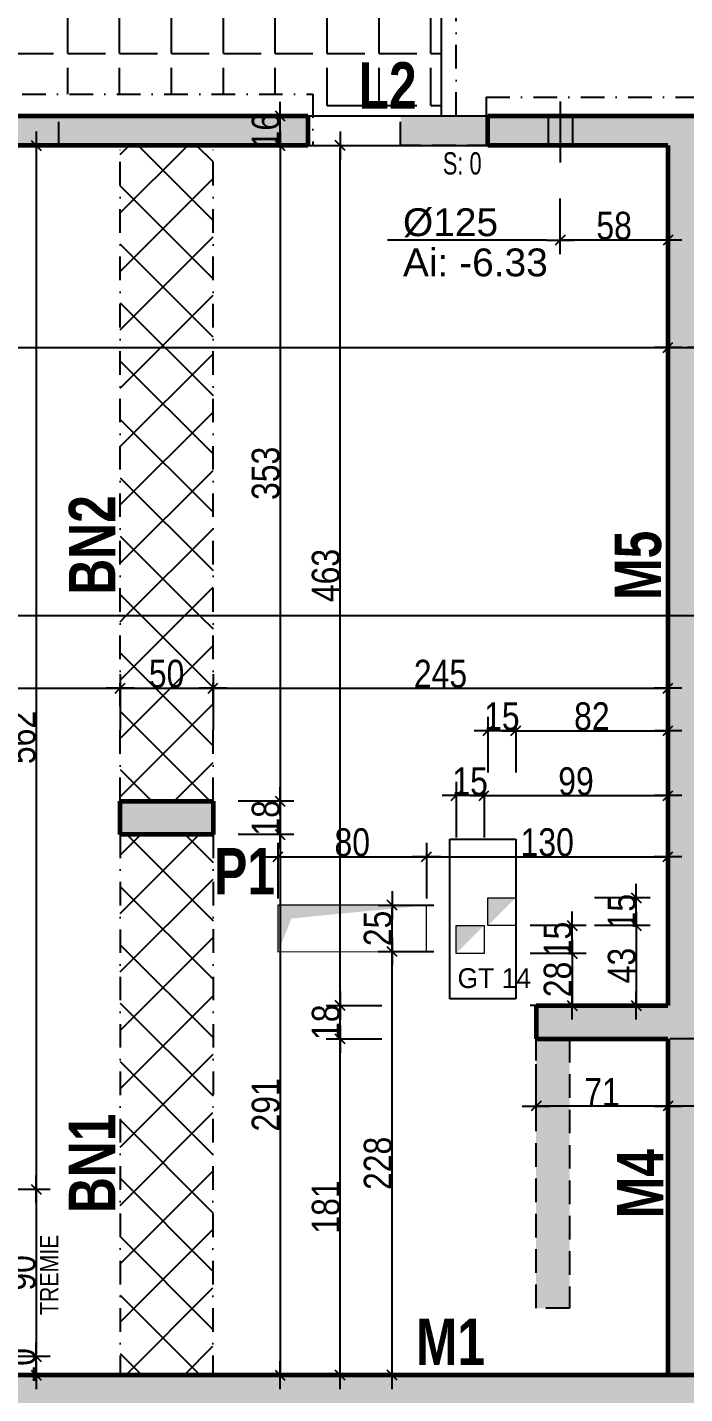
# Model space of a CAD drawing. Header units: centimetres. Extents: x -4990 to 114398, y -61489 to -12305.
# Drawn here: x 55607 to 55961, y -35311 to -34576 of the extents above; entities that cross this region are included whole.
import ezdxf
from ezdxf.enums import TextEntityAlignment as Align

# ---------------------------------------------------------------- set-up
doc = ezdxf.new("R2010")
doc.units = ezdxf.units.CM
doc.header["$LTSCALE"] = 0.5
doc.linetypes.add('CACHEX2', pattern=[19.05, 12.7, -6.35])
doc.linetypes.add('TIRETPTX2', pattern=[50.8, 25.4, -12.7, 0, -12.7])
doc.layers.get('DEFPOINTS').update_dxf_attribs({"linetype": 'CONTINUOUS'})
for name, color, linetype in [('01_cote_gen', 4, 'CONTINUOUS'), ('01_isolant ext', 2, 'TIRETPTX2'), ('01_linteaux', 2, 'CONTINUOUS'), ('01_murs_sup', 2, 'CACHEX2'), ('01_poch_BN', 9, 'CONTINUOUS'), ('01_poch_murs', 253, 'CONTINUOUS'), ('01_poch_poteaux', 250, 'CONTINUOUS'), ('01_resv', 32, 'CONTINUOUS'), ('01_texte', 230, 'CONTINUOUS'), ('AA_COTES', 2, 'CONTINUOUS')]:
    doc.layers.add(name, color=color, linetype=linetype)
doc.layers.add('01_murs_coup', color=5, linetype='CONTINUOUS', lineweight=60)
doc.layers.add('01_résv', color=32, linetype='CONTINUOUS', lineweight=9)
doc.styles.add('ARIAL', font='arial.ttf')
doc.styles.add('ARIAL NA', font='ARIALN.TTF')
doc.styles.add('Geneva', font='')
doc.styles.add('impact', font='impact.ttf')
doc.styles.add('STYLE2', font='ARIALN.TTF')
doc.styles.get('Geneva').set_extended_font_data('Geneva')
doc.dimstyles.new('JB50', dxfattribs={"dimscale": 0.1, "dimtxt": 150, "dimasz": 15, "dimexe": 0.1, "dimexo": 0.1, "dimgap": 0.09, "dimtad": 1, "dimdec": 1, "dimdsep": 46, "dimtxsty": 'STYLE2', "dimblk1": 'BOND_G', "dimblk2": 'BOND_D', "dimsah": 1, "dimcen": 1.5, "dimdle": 0.01, "dimse1": 1, "dimse2": 1, "dimclrd": 4, "dimclre": 2, "dimclrt": 6, "dimazin": 2, "dimtfac": 2.333333, "dimtdec": 1, "dimtix": 1, "dimtmove": 2, "dimatfit": 3, "dimldrblk": 'BOND_G', "dimfxl": 1, "dimtolj": 1, "dimtzin": 0, "dimarcsym": 0})

# ---------------------------------------------------------------- blocks, each defined once
blk = doc.blocks.new('BOND_G')
at = {"layer": 'AA_COTES', "color": 0}
for p, q in [((0, -5), (0, 15)), ((5, 0), (-5, 0)), ((1.77, 1.77), (-1.77, -1.77))]:
    blk.add_line(p, q, dxfattribs=at)
blk = doc.blocks.new('BOND_D')
at = {"layer": 'AA_COTES', "color": 0}
for p, q in [((0, 5), (0, -15)), ((5, 0), (-5, 0)), ((-1.77, -1.77), (1.77, 1.77))]:
    blk.add_line(p, q, dxfattribs=at)
blk = doc.blocks.new('*D3173')
at = {"layer": '01_cote_gen', "color": 4, "lineweight": -2, "transparency": 16777216}
blk.add_line((55211.3, -34747.96), (55950.3, -34747.96), dxfattribs=at)
at = {"layer": 'DEFPOINTS', "color": 0}
for p in [(55951.8, -34747.96), (55209.8, -34784.25), (55951.8, -34784.25)]:
    blk.add_point(p, dxfattribs=at)
at = {"layer": '01_cote_gen', "color": 4, "lineweight": -2, "transparency": 16777216, "xscale": 1.5, "yscale": 1.5, "zscale": 1.5, "rotation": 180}
blk.add_blockref('BOND_G', (55209.8, -34747.96), dxfattribs=at)
at = {"layer": '01_cote_gen', "color": 4, "lineweight": -2, "transparency": 16777216, "xscale": 1.5, "yscale": 1.5, "zscale": 1.5}
blk.add_blockref('BOND_D', (55951.8, -34747.96), dxfattribs=at)
at = {"layer": '01_cote_gen', "color": 6, "transparency": 16777216, "insert": (55536.44, -34740.42), "char_height": 15, "attachment_point": 5, "style": 'STYLE2'}
blk.add_mtext('\\A1;742', dxfattribs=at)
blk = doc.blocks.new('*D3174')
at = {"layer": '01_cote_gen', "color": 4, "lineweight": -2, "transparency": 16777216}
blk.add_line((55953.3, -34747.96), (55968.3, -34747.96), dxfattribs=at)
at = {"layer": 'DEFPOINTS', "color": 0}
for p in [(55969.8, -34747.96), (55951.8, -34796.71), (55969.8, -34796.71)]:
    blk.add_point(p, dxfattribs=at)
at = {"layer": '01_cote_gen', "color": 4, "lineweight": -2, "transparency": 16777216, "xscale": 1.5, "yscale": 1.5, "zscale": 1.5, "rotation": 180}
blk.add_blockref('BOND_G', (55951.8, -34747.96), dxfattribs=at)
at = {"layer": '01_cote_gen', "color": 4, "lineweight": -2, "transparency": 16777216, "xscale": 1.5, "yscale": 1.5, "zscale": 1.5}
blk.add_blockref('BOND_D', (55969.8, -34747.96), dxfattribs=at)
at = {"layer": '01_cote_gen', "color": 6, "transparency": 16777216, "insert": (55982.57, -34762.23), "char_height": 15, "attachment_point": 5, "style": 'STYLE2'}
blk.add_mtext('\\A1;18', dxfattribs=at)
blk = doc.blocks.new('*D3156')
at = {"layer": '01_cote_gen', "color": 4, "lineweight": -2, "transparency": 16777216}
blk.add_line((55775.27, -35299.73), (55775.27, -35121.74), dxfattribs=at)
at = {"layer": 'DEFPOINTS', "color": 0}
for p in [(55775.27, -35120.24), (55880.83, -35120.24), (55795.53, -35301.23)]:
    blk.add_point(p, dxfattribs=at)
at = {"layer": '01_cote_gen', "color": 4, "lineweight": -2, "transparency": 16777216, "xscale": 1.5, "yscale": 1.5, "zscale": 1.5}
for name, p, rotation in [('BOND_D', (55775.27, -35120.24), 90), ('BOND_G', (55775.27, -35301.23), 270)]:
    blk.add_blockref(name, p, dxfattribs=dict(at, rotation=rotation))
at = {"layer": '01_cote_gen', "color": 6, "transparency": 16777216, "insert": (55767.6, -35210.73), "char_height": 15, "attachment_point": 5, "rotation": 90, "style": 'STYLE2'}
blk.add_mtext('\\A1;181', dxfattribs=at)
blk = doc.blocks.new('*D3157')
at = {"layer": '01_cote_gen', "color": 4, "lineweight": -2, "transparency": 16777216}
blk.add_line((55775.27, -35118.74), (55775.27, -35103.74), dxfattribs=at)
at = {"layer": 'DEFPOINTS', "color": 0}
for p in [(55775.27, -35102.24), (55903.72, -35102.24), (55903.72, -35120.24)]:
    blk.add_point(p, dxfattribs=at)
at = {"layer": '01_cote_gen', "color": 4, "lineweight": -2, "transparency": 16777216, "xscale": 1.5, "yscale": 1.5, "zscale": 1.5}
for name, p, rotation in [('BOND_D', (55775.27, -35102.24), 90), ('BOND_G', (55775.27, -35120.24), 270)]:
    blk.add_blockref(name, p, dxfattribs=dict(at, rotation=rotation))
at = {"layer": '01_cote_gen', "color": 6, "transparency": 16777216, "insert": (55767.6, -35111.24), "char_height": 15, "attachment_point": 5, "rotation": 90, "style": 'STYLE2'}
blk.add_mtext('\\A1;18', dxfattribs=at)
blk = doc.blocks.new('*D3158')
at = {"layer": '01_cote_gen', "color": 4, "lineweight": -2, "transparency": 16777216}
blk.add_line((55775.27, -35100.74), (55775.27, -34640.73), dxfattribs=at)
at = {"layer": 'DEFPOINTS', "color": 0}
for p in [(55775.27, -34639.23), (55806.27, -34639.23), (55797.77, -35102.24)]:
    blk.add_point(p, dxfattribs=at)
at = {"layer": '01_cote_gen', "color": 4, "lineweight": -2, "transparency": 16777216, "xscale": 1.5, "yscale": 1.5, "zscale": 1.5}
for name, p, rotation in [('BOND_D', (55775.27, -34639.23), 90), ('BOND_G', (55775.27, -35102.24), 270)]:
    blk.add_blockref(name, p, dxfattribs=dict(at, rotation=rotation))
at = {"layer": '01_cote_gen', "color": 6, "transparency": 16777216, "insert": (55767.6, -34870.73), "char_height": 15, "attachment_point": 5, "rotation": 90, "style": 'STYLE2'}
blk.add_mtext('\\A1;463', dxfattribs=at)
blk = doc.blocks.new('*D3152')
at = {"layer": '01_cote_gen', "color": 4, "lineweight": -2, "transparency": 16777216}
blk.add_line((55950.3, -35156.37), (55882.33, -35156.37), dxfattribs=at)
at = {"layer": 'DEFPOINTS', "color": 0}
for p in [(55880.83, -35120.24), (55951.8, -35120.24), (55880.83, -35156.37)]:
    blk.add_point(p, dxfattribs=at)
at = {"layer": '01_cote_gen', "color": 4, "lineweight": -2, "transparency": 16777216, "xscale": 1.5, "yscale": 1.5, "zscale": 1.5, "rotation": 180}
blk.add_blockref('BOND_D', (55880.83, -35156.37), dxfattribs=at)
at = {"layer": '01_cote_gen', "color": 4, "lineweight": -2, "transparency": 16777216, "xscale": 1.5, "yscale": 1.5, "zscale": 1.5}
blk.add_blockref('BOND_G', (55951.8, -35156.37), dxfattribs=at)
at = {"layer": '01_cote_gen', "color": 6, "transparency": 16777216, "insert": (55916.31, -35148.83), "char_height": 15, "attachment_point": 5, "style": 'STYLE2'}
blk.add_mtext('\\A1;71', dxfattribs=at)
blk = doc.blocks.new('*D3153')
at = {"layer": '01_cote_gen', "color": 4, "lineweight": -2, "transparency": 16777216}
blk.add_line((55968.3, -35156.37), (55953.3, -35156.37), dxfattribs=at)
at = {"layer": 'DEFPOINTS', "color": 0}
for p in [(55951.8, -35141.03), (55969.8, -35141.03), (55951.8, -35156.37)]:
    blk.add_point(p, dxfattribs=at)
at = {"layer": '01_cote_gen', "color": 4, "lineweight": -2, "transparency": 16777216, "xscale": 1.5, "yscale": 1.5, "zscale": 1.5, "rotation": 180}
blk.add_blockref('BOND_D', (55951.8, -35156.37), dxfattribs=at)
at = {"layer": '01_cote_gen', "color": 4, "lineweight": -2, "transparency": 16777216, "xscale": 1.5, "yscale": 1.5, "zscale": 1.5}
blk.add_blockref('BOND_G', (55969.8, -35156.37), dxfattribs=at)
at = {"layer": '01_cote_gen', "color": 6, "transparency": 16777216, "insert": (55981.61, -35171.25), "char_height": 15, "attachment_point": 5, "style": 'STYLE2'}
blk.add_mtext('\\A1;18', dxfattribs=at)
blk = doc.blocks.new('*D3195')
at = {"layer": '01_cote_gen', "color": 4, "lineweight": -2, "transparency": 16777216}
blk.add_line((55211.3, -34931.38), (55655.3, -34931.38), dxfattribs=at)
at = {"layer": 'DEFPOINTS', "color": 0}
for p in [(55209.8, -34934.27), (55656.8, -34931.38), (55656.8, -34992.22)]:
    blk.add_point(p, dxfattribs=at)
at = {"layer": '01_cote_gen', "color": 4, "lineweight": -2, "transparency": 16777216, "xscale": 1.5, "yscale": 1.5, "zscale": 1.5, "rotation": 180}
blk.add_blockref('BOND_G', (55209.8, -34931.38), dxfattribs=at)
at = {"layer": '01_cote_gen', "color": 4, "lineweight": -2, "transparency": 16777216, "xscale": 1.5, "yscale": 1.5, "zscale": 1.5}
blk.add_blockref('BOND_D', (55656.8, -34931.38), dxfattribs=at)
at = {"layer": '01_cote_gen', "color": 6, "transparency": 16777216, "insert": (55433.3, -34923.87), "char_height": 15, "attachment_point": 5, "style": 'STYLE2'}
blk.add_mtext('\\A1;447', dxfattribs=at)
blk = doc.blocks.new('*D3196')
at = {"layer": '01_cote_gen', "color": 4, "lineweight": -2, "transparency": 16777216}
blk.add_line((55658.3, -34931.38), (55705.3, -34931.38), dxfattribs=at)
at = {"layer": 'DEFPOINTS', "color": 0}
for p in [(55706.8, -34931.38), (55656.8, -34938.88), (55706.8, -34992.22)]:
    blk.add_point(p, dxfattribs=at)
at = {"layer": '01_cote_gen', "color": 4, "lineweight": -2, "transparency": 16777216, "xscale": 1.5, "yscale": 1.5, "zscale": 1.5, "rotation": 180}
blk.add_blockref('BOND_G', (55656.8, -34931.38), dxfattribs=at)
at = {"layer": '01_cote_gen', "color": 4, "lineweight": -2, "transparency": 16777216, "xscale": 1.5, "yscale": 1.5, "zscale": 1.5}
blk.add_blockref('BOND_D', (55706.8, -34931.38), dxfattribs=at)
at = {"layer": '01_cote_gen', "color": 6, "transparency": 16777216, "insert": (55681.8, -34923.71), "char_height": 15, "attachment_point": 5, "style": 'STYLE2'}
blk.add_mtext('\\A1;50', dxfattribs=at)
blk = doc.blocks.new('*D3197')
at = {"layer": '01_cote_gen', "color": 4, "lineweight": -2, "transparency": 16777216}
blk.add_line((55708.3, -34931.38), (55950.3, -34931.38), dxfattribs=at)
at = {"layer": 'DEFPOINTS', "color": 0}
for p in [(55951.8, -34931.38), (55706.8, -34953.88), (55951.8, -34953.88)]:
    blk.add_point(p, dxfattribs=at)
at = {"layer": '01_cote_gen', "color": 4, "lineweight": -2, "transparency": 16777216, "xscale": 1.5, "yscale": 1.5, "zscale": 1.5, "rotation": 180}
blk.add_blockref('BOND_G', (55706.8, -34931.38), dxfattribs=at)
at = {"layer": '01_cote_gen', "color": 4, "lineweight": -2, "transparency": 16777216, "xscale": 1.5, "yscale": 1.5, "zscale": 1.5}
blk.add_blockref('BOND_D', (55951.8, -34931.38), dxfattribs=at)
at = {"layer": '01_cote_gen', "color": 6, "transparency": 16777216, "insert": (55829.3, -34923.71), "char_height": 15, "attachment_point": 5, "style": 'STYLE2'}
blk.add_mtext('\\A1;245', dxfattribs=at)
blk = doc.blocks.new('*D3201')
at = {"layer": '01_cote_gen', "color": 4, "lineweight": -2, "transparency": 16777216}
blk.add_line((55742.91, -34640.73), (55742.91, -34990.72), dxfattribs=at)
at = {"layer": 'DEFPOINTS', "color": 0}
for p in [(55721.44, -34639.23), (55706.8, -34992.22), (55742.91, -34992.22)]:
    blk.add_point(p, dxfattribs=at)
at = {"layer": '01_cote_gen', "color": 4, "lineweight": -2, "transparency": 16777216, "xscale": 1.5, "yscale": 1.5, "zscale": 1.5}
for name, p, rotation in [('BOND_G', (55742.91, -34639.23), 90), ('BOND_D', (55742.91, -34992.22), 270)]:
    blk.add_blockref(name, p, dxfattribs=dict(at, rotation=rotation))
at = {"layer": '01_cote_gen', "color": 6, "transparency": 16777216, "insert": (55735.24, -34815.73), "char_height": 15, "attachment_point": 5, "rotation": 90, "style": 'STYLE2'}
blk.add_mtext('\\A1;353', dxfattribs=at)
blk = doc.blocks.new('*D3202')
at = {"layer": '01_cote_gen', "color": 4, "lineweight": -2, "transparency": 16777216}
blk.add_line((55742.91, -34993.72), (55742.91, -35008.72), dxfattribs=at)
at = {"layer": 'DEFPOINTS', "color": 0}
for p in [(55720.41, -34992.22), (55706.8, -35010.22), (55742.91, -35010.22)]:
    blk.add_point(p, dxfattribs=at)
at = {"layer": '01_cote_gen', "color": 4, "lineweight": -2, "transparency": 16777216, "xscale": 1.5, "yscale": 1.5, "zscale": 1.5}
for name, p, rotation in [('BOND_G', (55742.91, -34992.22), 90), ('BOND_D', (55742.91, -35010.22), 270)]:
    blk.add_blockref(name, p, dxfattribs=dict(at, rotation=rotation))
at = {"layer": '01_cote_gen', "color": 6, "transparency": 16777216, "insert": (55735.24, -35001.22), "char_height": 15, "attachment_point": 5, "rotation": 90, "style": 'STYLE2'}
blk.add_mtext('\\A1;18', dxfattribs=at)
blk = doc.blocks.new('*D3203')
at = {"layer": '01_cote_gen', "color": 4, "lineweight": -2, "transparency": 16777216}
blk.add_line((55742.91, -35011.72), (55742.91, -35299.73), dxfattribs=at)
at = {"layer": 'DEFPOINTS', "color": 0}
for p in [(55706.8, -35010.22), (55706.8, -35301.23), (55742.91, -35301.23)]:
    blk.add_point(p, dxfattribs=at)
at = {"layer": '01_cote_gen', "color": 4, "lineweight": -2, "transparency": 16777216, "xscale": 1.5, "yscale": 1.5, "zscale": 1.5}
for name, p, rotation in [('BOND_G', (55742.91, -35010.22), 90), ('BOND_D', (55742.91, -35301.23), 270)]:
    blk.add_blockref(name, p, dxfattribs=dict(at, rotation=rotation))
at = {"layer": '01_cote_gen', "color": 6, "transparency": 16777216, "insert": (55735.24, -35155.73), "char_height": 15, "attachment_point": 5, "rotation": 90, "style": 'STYLE2'}
blk.add_mtext('\\A1;291', dxfattribs=at)
blk = doc.blocks.new('*D3518')
at = {"layer": '01_cote_gen', "color": 4, "lineweight": -2, "transparency": 16777216}
for p, q in [((55742.91, -34621.73), (55742.91, -34620.23)), ((55742.91, -34639.23), (55742.91, -34623.23)), ((55742.91, -34640.73), (55742.91, -34642.23))]:
    blk.add_line(p, q, dxfattribs=at)
at = {"layer": 'DEFPOINTS', "color": 0}
for p in [(55742.91, -34623.23), (55751.41, -34623.23), (55751.41, -34639.23)]:
    blk.add_point(p, dxfattribs=at)
at = {"layer": '01_cote_gen', "color": 4, "lineweight": -2, "transparency": 16777216, "xscale": 1.5, "yscale": 1.5, "zscale": 1.5}
for name, p, rotation in [('BOND_D', (55742.91, -34623.23), 270), ('BOND_G', (55742.91, -34639.23), 90)]:
    blk.add_blockref(name, p, dxfattribs=dict(at, rotation=rotation))
at = {"layer": '01_cote_gen', "color": 6, "transparency": 16777216, "insert": (55735.24, -34631.23), "char_height": 15, "attachment_point": 5, "rotation": 90, "style": 'STYLE2'}
blk.add_mtext('\\A1;16', dxfattribs=at)
blk = doc.blocks.new('*D3563')
at = {"layer": '01_cote_gen', "color": 4, "lineweight": -2, "ltscale": 2, "transparency": 16777216}
blk.add_line((55611.53, -34640.73), (55611.53, -35199.73), dxfattribs=at)
at = {"layer": 'DEFPOINTS', "color": 0, "ltscale": 2}
for p in [(55578.55, -34639.23), (55557.26, -35201.23), (55611.53, -35201.23)]:
    blk.add_point(p, dxfattribs=at)
at = {"layer": '01_cote_gen', "color": 4, "lineweight": -2, "ltscale": 2, "transparency": 16777216, "xscale": 1.5, "yscale": 1.5, "zscale": 1.5}
for name, p, rotation in [('BOND_G', (55611.53, -34639.23), 90), ('BOND_D', (55611.53, -35201.23), 270)]:
    blk.add_blockref(name, p, dxfattribs=dict(at, rotation=rotation))
at = {"layer": '01_cote_gen', "color": 6, "ltscale": 2, "transparency": 16777216, "insert": (55603.86, -34957.95), "char_height": 15, "attachment_point": 5, "rotation": 90, "style": 'STYLE2'}
blk.add_mtext('\\A1;562', dxfattribs=at)
blk = doc.blocks.new('*D3564')
at = {"layer": '01_cote_gen', "color": 4, "lineweight": -2, "ltscale": 2, "transparency": 16777216}
blk.add_line((55611.53, -35202.73), (55611.53, -35289.73), dxfattribs=at)
at = {"layer": 'DEFPOINTS', "color": 0, "ltscale": 2}
for p in [(55594.91, -35201.23), (55557.26, -35291.23), (55611.53, -35291.23)]:
    blk.add_point(p, dxfattribs=at)
at = {"layer": '01_cote_gen', "color": 4, "lineweight": -2, "ltscale": 2, "transparency": 16777216, "xscale": 1.5, "yscale": 1.5, "zscale": 1.5}
for name, p, rotation in [('BOND_G', (55611.53, -35201.23), 90), ('BOND_D', (55611.53, -35291.23), 270)]:
    blk.add_blockref(name, p, dxfattribs=dict(at, rotation=rotation))
at = {"layer": '01_cote_gen', "color": 6, "ltscale": 2, "transparency": 16777216, "insert": (55603.86, -35246.23), "char_height": 15, "attachment_point": 5, "rotation": 90, "style": 'STYLE2'}
blk.add_mtext('\\A1;90', dxfattribs=at)
blk = doc.blocks.new('*D3567')
at = {"layer": '01_cote_gen', "color": 4, "lineweight": -2, "ltscale": 2, "transparency": 16777216}
for p, q in [((55611.53, -35289.73), (55611.53, -35288.23)), ((55611.53, -35301.23), (55611.53, -35291.23)), ((55611.53, -35302.73), (55611.53, -35304.23))]:
    blk.add_line(p, q, dxfattribs=at)
at = {"layer": 'DEFPOINTS', "color": 0, "ltscale": 2}
for p in [(55594.7, -35291.23), (55611.53, -35291.23), (55594.7, -35301.23)]:
    blk.add_point(p, dxfattribs=at)
at = {"layer": '01_cote_gen', "color": 4, "lineweight": -2, "ltscale": 2, "transparency": 16777216, "xscale": 1.5, "yscale": 1.5, "zscale": 1.5}
for name, p, rotation in [('BOND_D', (55611.53, -35291.23), 270), ('BOND_G', (55611.53, -35301.23), 90)]:
    blk.add_blockref(name, p, dxfattribs=dict(at, rotation=rotation))
at = {"layer": '01_cote_gen', "color": 6, "ltscale": 2, "transparency": 16777216, "insert": (55603.86, -35296.23), "char_height": 15, "attachment_point": 5, "rotation": 90, "style": 'STYLE2'}
blk.add_mtext('\\A1;10', dxfattribs=at)
blk = doc.blocks.new('*D4578')
at = {"layer": '01_cote_gen', "color": 4, "lineweight": -2, "ltscale": 2, "transparency": 16777216}
blk.add_line((55950.3, -34690.18), (55895.3, -34690.18), dxfattribs=at)
at = {"layer": 'DEFPOINTS', "color": 0, "ltscale": 2}
for p in [(55893.8, -34667.1), (55951.8, -34680.34), (55893.8, -34690.18)]:
    blk.add_point(p, dxfattribs=at)
at = {"layer": '01_cote_gen', "color": 4, "lineweight": -2, "ltscale": 2, "transparency": 16777216, "xscale": 1.5, "yscale": 1.5, "zscale": 1.5, "rotation": 180}
blk.add_blockref('BOND_D', (55893.8, -34690.18), dxfattribs=at)
at = {"layer": '01_cote_gen', "color": 4, "lineweight": -2, "ltscale": 2, "transparency": 16777216, "xscale": 1.5, "yscale": 1.5, "zscale": 1.5}
blk.add_blockref('BOND_G', (55951.8, -34690.18), dxfattribs=at)
at = {"layer": '01_cote_gen', "color": 6, "ltscale": 2, "transparency": 16777216, "insert": (55922.8, -34682.51), "char_height": 15, "attachment_point": 5, "style": 'STYLE2'}
blk.add_mtext('\\A1;58', dxfattribs=at)
blk = doc.blocks.new('*D4596')
at = {"layer": '01_cote_gen', "color": 4, "lineweight": -2, "ltscale": 2, "transparency": 16777216}
for p, q in [((55836.26, -34989.26), (55834.76, -34989.26)), ((55852.76, -34989.26), (55837.76, -34989.26)), ((55854.26, -34989.26), (55855.76, -34989.26))]:
    blk.add_line(p, q, dxfattribs=at)
at = {"layer": 'DEFPOINTS', "color": 0, "ltscale": 2}
for p in [(55837.76, -34989.26), (55837.76, -35066.7), (55852.76, -35066.7)]:
    blk.add_point(p, dxfattribs=at)
at = {"layer": '01_cote_gen', "color": 4, "lineweight": -2, "ltscale": 2, "transparency": 16777216, "xscale": 1.5, "yscale": 1.5, "zscale": 1.5}
blk.add_blockref('BOND_D', (55837.76, -34989.26), dxfattribs=at)
at = {"layer": '01_cote_gen', "color": 4, "lineweight": -2, "ltscale": 2, "transparency": 16777216, "xscale": 1.5, "yscale": 1.5, "zscale": 1.5, "rotation": 180}
blk.add_blockref('BOND_G', (55852.76, -34989.26), dxfattribs=at)
at = {"layer": '01_cote_gen', "color": 6, "ltscale": 2, "transparency": 16777216, "insert": (55845.26, -34981.59), "char_height": 15, "attachment_point": 5, "style": 'STYLE2'}
blk.add_mtext('\\A1;15', dxfattribs=at)
blk = doc.blocks.new('*D4597')
at = {"layer": '01_cote_gen', "color": 4, "lineweight": -2, "ltscale": 2, "transparency": 16777216}
blk.add_line((55854.26, -34989.26), (55950.3, -34989.26), dxfattribs=at)
at = {"layer": 'DEFPOINTS', "color": 0, "ltscale": 2}
for p in [(55951.8, -34989.26), (55852.76, -34996.76), (55951.8, -34996.76)]:
    blk.add_point(p, dxfattribs=at)
at = {"layer": '01_cote_gen', "color": 4, "lineweight": -2, "ltscale": 2, "transparency": 16777216, "xscale": 1.5, "yscale": 1.5, "zscale": 1.5, "rotation": 180}
blk.add_blockref('BOND_G', (55852.76, -34989.26), dxfattribs=at)
at = {"layer": '01_cote_gen', "color": 4, "lineweight": -2, "ltscale": 2, "transparency": 16777216, "xscale": 1.5, "yscale": 1.5, "zscale": 1.5}
blk.add_blockref('BOND_D', (55951.8, -34989.26), dxfattribs=at)
at = {"layer": '01_cote_gen', "color": 6, "ltscale": 2, "transparency": 16777216, "insert": (55902.28, -34981.59), "char_height": 15, "attachment_point": 5, "style": 'STYLE2'}
blk.add_mtext('\\A1;99', dxfattribs=at)
blk = doc.blocks.new('*D4598')
at = {"layer": '01_cote_gen', "color": 4, "lineweight": -2, "ltscale": 2, "transparency": 16777216}
for p, q in [((55853.35, -34954.27), (55851.85, -34954.27)), ((55869.85, -34954.27), (55854.85, -34954.27)), ((55871.35, -34954.27), (55872.85, -34954.27))]:
    blk.add_line(p, q, dxfattribs=at)
at = {"layer": 'DEFPOINTS', "color": 0, "ltscale": 2}
for p in [(55854.85, -34954.27), (55854.85, -35044.22), (55869.85, -35044.22)]:
    blk.add_point(p, dxfattribs=at)
at = {"layer": '01_cote_gen', "color": 4, "lineweight": -2, "ltscale": 2, "transparency": 16777216, "xscale": 1.5, "yscale": 1.5, "zscale": 1.5}
blk.add_blockref('BOND_D', (55854.85, -34954.27), dxfattribs=at)
at = {"layer": '01_cote_gen', "color": 4, "lineweight": -2, "ltscale": 2, "transparency": 16777216, "xscale": 1.5, "yscale": 1.5, "zscale": 1.5, "rotation": 180}
blk.add_blockref('BOND_G', (55869.85, -34954.27), dxfattribs=at)
at = {"layer": '01_cote_gen', "color": 6, "ltscale": 2, "transparency": 16777216, "insert": (55862.35, -34946.6), "char_height": 15, "attachment_point": 5, "style": 'STYLE2'}
blk.add_mtext('\\A1;15', dxfattribs=at)
blk = doc.blocks.new('*D4599')
at = {"layer": '01_cote_gen', "color": 4, "lineweight": -2, "ltscale": 2, "transparency": 16777216}
blk.add_line((55871.35, -34954.27), (55950.3, -34954.27), dxfattribs=at)
at = {"layer": 'DEFPOINTS', "color": 0, "ltscale": 2}
for p in [(55951.8, -34954.27), (55869.85, -34961.77), (55951.8, -34961.77)]:
    blk.add_point(p, dxfattribs=at)
at = {"layer": '01_cote_gen', "color": 4, "lineweight": -2, "ltscale": 2, "transparency": 16777216, "xscale": 1.5, "yscale": 1.5, "zscale": 1.5, "rotation": 180}
blk.add_blockref('BOND_G', (55869.85, -34954.27), dxfattribs=at)
at = {"layer": '01_cote_gen', "color": 4, "lineweight": -2, "ltscale": 2, "transparency": 16777216, "xscale": 1.5, "yscale": 1.5, "zscale": 1.5}
blk.add_blockref('BOND_D', (55951.8, -34954.27), dxfattribs=at)
at = {"layer": '01_cote_gen', "color": 6, "ltscale": 2, "transparency": 16777216, "insert": (55910.82, -34946.6), "char_height": 15, "attachment_point": 5, "style": 'STYLE2'}
blk.add_mtext('\\A1;82', dxfattribs=at)
blk = doc.blocks.new('*D4600')
at = {"layer": '01_cote_gen', "color": 4, "lineweight": -2, "ltscale": 2, "transparency": 16777216}
for p, q in [((55934.68, -35042.72), (55934.68, -35041.22)), ((55934.68, -35059.22), (55934.68, -35044.22)), ((55934.68, -35060.72), (55934.68, -35062.22))]:
    blk.add_line(p, q, dxfattribs=at)
at = {"layer": 'DEFPOINTS', "color": 0, "ltscale": 2}
for p in [(55869.85, -35044.22), (55934.68, -35044.22), (55869.85, -35059.22)]:
    blk.add_point(p, dxfattribs=at)
at = {"layer": '01_cote_gen', "color": 4, "lineweight": -2, "ltscale": 2, "transparency": 16777216, "xscale": 1.5, "yscale": 1.5, "zscale": 1.5}
for name, p, rotation in [('BOND_D', (55934.68, -35044.22), 270), ('BOND_G', (55934.68, -35059.22), 90)]:
    blk.add_blockref(name, p, dxfattribs=dict(at, rotation=rotation))
at = {"layer": '01_cote_gen', "color": 6, "ltscale": 2, "transparency": 16777216, "insert": (55927.02, -35051.72), "char_height": 15, "attachment_point": 5, "rotation": 90, "style": 'STYLE2'}
blk.add_mtext('\\A1;15', dxfattribs=at)
blk = doc.blocks.new('*D4601')
at = {"layer": '01_cote_gen', "color": 4, "lineweight": -2, "ltscale": 2, "transparency": 16777216}
for p, q in [((55900.17, -35057.7), (55900.17, -35056.2)), ((55900.17, -35074.2), (55900.17, -35059.2)), ((55900.17, -35075.7), (55900.17, -35077.2))]:
    blk.add_line(p, q, dxfattribs=at)
at = {"layer": 'DEFPOINTS', "color": 0, "ltscale": 2}
for p in [(55852.76, -35059.2), (55900.17, -35059.2), (55852.76, -35074.2)]:
    blk.add_point(p, dxfattribs=at)
at = {"layer": '01_cote_gen', "color": 4, "lineweight": -2, "ltscale": 2, "transparency": 16777216, "xscale": 1.5, "yscale": 1.5, "zscale": 1.5}
for name, p, rotation in [('BOND_D', (55900.17, -35059.2), 270), ('BOND_G', (55900.17, -35074.2), 90)]:
    blk.add_blockref(name, p, dxfattribs=dict(at, rotation=rotation))
at = {"layer": '01_cote_gen', "color": 6, "ltscale": 2, "transparency": 16777216, "insert": (55892.5, -35066.7), "char_height": 15, "attachment_point": 5, "rotation": 90, "style": 'STYLE2'}
blk.add_mtext('\\A1;15', dxfattribs=at)
blk = doc.blocks.new('*D4602')
at = {"layer": '01_cote_gen', "color": 4, "lineweight": -2, "ltscale": 2, "transparency": 16777216}
blk.add_line((55934.68, -35060.72), (55934.68, -35100.73), dxfattribs=at)
at = {"layer": 'DEFPOINTS', "color": 0, "ltscale": 2}
for p in [(55942.18, -35059.22), (55934.68, -35102.23), (55942.18, -35102.23)]:
    blk.add_point(p, dxfattribs=at)
at = {"layer": '01_cote_gen', "color": 4, "lineweight": -2, "ltscale": 2, "transparency": 16777216, "xscale": 1.5, "yscale": 1.5, "zscale": 1.5}
for name, p, rotation in [('BOND_G', (55934.68, -35059.22), 90), ('BOND_D', (55934.68, -35102.23), 270)]:
    blk.add_blockref(name, p, dxfattribs=dict(at, rotation=rotation))
at = {"layer": '01_cote_gen', "color": 6, "ltscale": 2, "transparency": 16777216, "insert": (55927.02, -35080.73), "char_height": 15, "attachment_point": 5, "rotation": 90, "style": 'STYLE2'}
blk.add_mtext('\\A1;43', dxfattribs=at)
blk = doc.blocks.new('*D4603')
at = {"layer": '01_cote_gen', "color": 4, "lineweight": -2, "ltscale": 2, "transparency": 16777216}
blk.add_line((55900.17, -35075.7), (55900.17, -35100.74), dxfattribs=at)
at = {"layer": 'DEFPOINTS', "color": 0, "ltscale": 2}
for p in [(55877.67, -35074.2), (55890.38, -35102.24), (55900.17, -35102.24)]:
    blk.add_point(p, dxfattribs=at)
at = {"layer": '01_cote_gen', "color": 4, "lineweight": -2, "ltscale": 2, "transparency": 16777216, "xscale": 1.5, "yscale": 1.5, "zscale": 1.5}
for name, p, rotation in [('BOND_G', (55900.17, -35074.2), 90), ('BOND_D', (55900.17, -35102.24), 270)]:
    blk.add_blockref(name, p, dxfattribs=dict(at, rotation=rotation))
at = {"layer": '01_cote_gen', "color": 6, "ltscale": 2, "transparency": 16777216, "insert": (55892.5, -35088.22), "char_height": 15, "attachment_point": 5, "rotation": 90, "style": 'STYLE2'}
blk.add_mtext('\\A1;28', dxfattribs=at)
blk = doc.blocks.new('*D4604')
at = {"layer": '01_cote_gen', "color": 4, "lineweight": -2, "ltscale": 2, "transparency": 16777216}
blk.add_line((55743.29, -35022.11), (55820.28, -35022.11), dxfattribs=at)
at = {"layer": 'DEFPOINTS', "color": 0, "ltscale": 2}
for p in [(55821.78, -35022.11), (55741.79, -35048.27), (55821.78, -35048.27)]:
    blk.add_point(p, dxfattribs=at)
at = {"layer": '01_cote_gen', "color": 4, "lineweight": -2, "ltscale": 2, "transparency": 16777216, "xscale": 1.5, "yscale": 1.5, "zscale": 1.5, "rotation": 180}
blk.add_blockref('BOND_G', (55741.79, -35022.11), dxfattribs=at)
at = {"layer": '01_cote_gen', "color": 4, "lineweight": -2, "ltscale": 2, "transparency": 16777216, "xscale": 1.5, "yscale": 1.5, "zscale": 1.5}
blk.add_blockref('BOND_D', (55821.78, -35022.11), dxfattribs=at)
at = {"layer": '01_cote_gen', "color": 6, "ltscale": 2, "transparency": 16777216, "insert": (55781.78, -35014.44), "char_height": 15, "attachment_point": 5, "style": 'STYLE2'}
blk.add_mtext('\\A1;80', dxfattribs=at)
blk = doc.blocks.new('*D4605')
at = {"layer": '01_cote_gen', "color": 4, "lineweight": -2, "ltscale": 2, "transparency": 16777216}
blk.add_line((55823.28, -35022.11), (55950.3, -35022.11), dxfattribs=at)
at = {"layer": 'DEFPOINTS', "color": 0, "ltscale": 2}
for p in [(55951.8, -35022.11), (55821.78, -35029.61), (55951.8, -35029.61)]:
    blk.add_point(p, dxfattribs=at)
at = {"layer": '01_cote_gen', "color": 4, "lineweight": -2, "ltscale": 2, "transparency": 16777216, "xscale": 1.5, "yscale": 1.5, "zscale": 1.5, "rotation": 180}
blk.add_blockref('BOND_G', (55821.78, -35022.11), dxfattribs=at)
at = {"layer": '01_cote_gen', "color": 4, "lineweight": -2, "ltscale": 2, "transparency": 16777216, "xscale": 1.5, "yscale": 1.5, "zscale": 1.5}
blk.add_blockref('BOND_D', (55951.8, -35022.11), dxfattribs=at)
at = {"layer": '01_cote_gen', "color": 6, "ltscale": 2, "transparency": 16777216, "insert": (55886.79, -35014.44), "char_height": 15, "attachment_point": 5, "style": 'STYLE2'}
blk.add_mtext('\\A1;130', dxfattribs=at)
blk = doc.blocks.new('*D4606')
at = {"layer": '01_cote_gen', "color": 4, "lineweight": -2, "ltscale": 2, "transparency": 16777216}
blk.add_line((55803.26, -35299.73), (55803.26, -35074.75), dxfattribs=at)
at = {"layer": 'DEFPOINTS', "color": 0, "ltscale": 2}
for p in [(55803.26, -35073.25), (55811.86, -35073.25), (55812.27, -35301.23)]:
    blk.add_point(p, dxfattribs=at)
at = {"layer": '01_cote_gen', "color": 4, "lineweight": -2, "ltscale": 2, "transparency": 16777216, "xscale": 1.5, "yscale": 1.5, "zscale": 1.5}
for name, p, rotation in [('BOND_D', (55803.26, -35073.25), 90), ('BOND_G', (55803.26, -35301.23), 270)]:
    blk.add_blockref(name, p, dxfattribs=dict(at, rotation=rotation))
at = {"layer": '01_cote_gen', "color": 6, "ltscale": 2, "transparency": 16777216, "insert": (55795.59, -35187.24), "char_height": 15, "attachment_point": 5, "rotation": 90, "style": 'STYLE2'}
blk.add_mtext('\\A1;228', dxfattribs=at)
blk = doc.blocks.new('*D4607')
at = {"layer": '01_cote_gen', "color": 4, "lineweight": -2, "ltscale": 2, "transparency": 16777216}
blk.add_line((55803.26, -35071.75), (55803.26, -35049.77), dxfattribs=at)
at = {"layer": 'DEFPOINTS', "color": 0, "ltscale": 2}
for p in [(55803.26, -35048.27), (55810.76, -35048.27), (55810.76, -35073.25)]:
    blk.add_point(p, dxfattribs=at)
at = {"layer": '01_cote_gen', "color": 4, "lineweight": -2, "ltscale": 2, "transparency": 16777216, "xscale": 1.5, "yscale": 1.5, "zscale": 1.5}
for name, p, rotation in [('BOND_D', (55803.26, -35048.27), 90), ('BOND_G', (55803.26, -35073.25), 270)]:
    blk.add_blockref(name, p, dxfattribs=dict(at, rotation=rotation))
at = {"layer": '01_cote_gen', "color": 6, "ltscale": 2, "transparency": 16777216, "insert": (55795.59, -35060.76), "char_height": 15, "attachment_point": 5, "rotation": 90, "style": 'STYLE2'}
blk.add_mtext('\\A1;25', dxfattribs=at)

msp = doc.modelspace()

# ---------------------------------------------------------------- hatches: boundary and pattern name
at = {"layer": '01_murs_sup', "ltscale": 2}
h = msp.add_hatch(dxfattribs=at)
h.set_pattern_fill('DASH', color=256, scale=2.5, angle=135)
h.set_pattern_definition([(135, (10416.925, 1704.3274), (-11.2253202, 9e-16), [7.9375, -7.9375])])
h.paths.add_polyline_path([(55969.814, -34639.232), (56342.816, -34639.232), (56342.816, -34411.229), (56322.816, -34411.229), (56322.816, -34623.232), (55807.815, -34623.232), (55807.815, -34639.232), (55951.814, -34639.232), (55951.814, -35102.232), (55880.814, -35102.232), (55880.814, -35265.232), (55898.814, -35265.232), (55898.814, -35120.232), (56022.81, -35120.232), (56022.81, -35198.237), (56040.81, -35198.236), (56040.81, -35102.231), (55969.814, -35102.232)])
h.paths.add_polyline_path([(56727.809, -34623.232), (56528.81, -34623.232), (56528.81, -34639.232), (56711.809, -34639.232), (56711.809, -34826.229), (56727.809, -34826.229)])
h.paths.add_polyline_path([(55623.811, -34623.232), (55447.815, -34623.232), (55447.815, -34639.232), (55623.811, -34639.232)])
h.paths.add_polyline_path([(55209.811, -34639.232), (55263.811, -34639.232), (55263.811, -34623.232), (55193.811, -34623.232), (55193.811, -34846.231), (55209.811, -34846.231)])
at = {"layer": '01_poch_BN', "ltscale": 2}
h = msp.add_hatch(dxfattribs=at)
h.set_pattern_fill('ANGLE', color=256, scale=4)
h.set_pattern_definition([(0, (0, 0), (0, 27.94), [20.32, -7.62]), (90, (0, 0), (-27.94, 2e-15), [20.32, -7.62])])
h.paths.add_polyline_path([(55829.782, -34419.229), (55604.482, -34419.229, -1), (55551.714, -34419.229), (55071.782, -34419.229), (55187.817, -34613.232), (55409.805, -34613.232), (55409.805, -34623.232), (55503.065, -34623.232), (55503.065, -34611.574), (55554.43, -34611.574, -0.6221594), (55601.766, -34611.574), (55760.541, -34611.574), (55760.541, -34623.232), (55829.782, -34623.232)])
h.paths.add_polyline_path([(55571.308, -34504.124), (55578.098, -34481.423), (55584.888, -34504.124)], flags=16)
h.paths.add_polyline_path([(55408.309, -34526.216, -1), (55346.348, -34526.216, -1)], flags=16)
h.paths.add_polyline_path([(55071.782, -34419.229), (55071.782, -34686.629, -1), (55071.782, -34739.396), (55071.782, -34945.23), (55183.777, -34945.23), (55183.791, -34737.424, -0.6708544), (55183.794, -34688.599), (55183.799, -34613.232), (55187.817, -34613.232)])
h.paths.add_polyline_path([(55128.361, -34706.222), (55128.361, -34719.803), (55105.661, -34713.013)], flags=16)
h.paths.add_polyline_path([(55356.808, -34550.585), (55391.17, -34550.585), (55391.17, -34498.085), (55356.808, -34498.085)], flags=24)
h.paths.add_polyline_path([(55782.545, -34626.437), (55819.118, -34626.437), (55819.118, -34588.937), (55782.545, -34588.937)], flags=9)
h.paths.add_polyline_path([(55439.746, -34626.437), (55476.32, -34626.437), (55476.32, -34588.937), (55439.746, -34588.937)], flags=9)
h = msp.add_hatch(dxfattribs=at)
h.set_pattern_fill('ANSI37', color=256, scale=7)
h.paths.add_polyline_path([(55706.824, -34639.232), (55656.871, -34639.232), (55656.822, -34892.306), (55706.809, -34892.306)])
h = msp.add_hatch(dxfattribs=at)
h.set_pattern_fill('ANSI37', color=256, scale=7)
h.paths.add_polyline_path([(55706.809, -34892.306), (55656.822, -34892.306), (55656.802, -34992.221), (55706.802, -34992.224)])
h.paths.add_polyline_path([(55706.801, -35010.223), (55656.799, -35010.234), (55656.799, -35301.232), (55706.783, -35301.232)])
at = {"layer": '01_poch_murs', "ltscale": 2}
h = msp.add_hatch(color=256, dxfattribs=at)
h.dxf.hatch_style = 1
h.paths.add_polyline_path([(55408.805, -34623.232), (55193.811, -34623.232), (55193.811, -35041.23), (55209.811, -35041.23), (55209.811, -34639.232), (55408.805, -34639.232)])
h.paths.add_polyline_path([(55757.777, -34623.232), (55505.805, -34623.232), (55505.805, -34639.232), (55757.777, -34639.232)])
h.paths.add_polyline_path([(56075.765, -34623.232), (55854.765, -34623.232), (55854.765, -34639.232), (55951.814, -34639.232), (55951.814, -35102.236), (55880.814, -35102.236), (55880.814, -35120.236), (55951.814, -35120.236), (55951.814, -35301.232), (55969.814, -35301.232), (55969.814, -35120.236), (56040.802, -35120.236), (56040.802, -35102.236), (55969.814, -35102.236), (55969.814, -34639.232), (56075.765, -34639.232)])
h.paths.add_polyline_path([(56466.806, -34623.232), (56172.791, -34623.232), (56172.791, -34639.232), (56466.806, -34639.232)])
h.paths.add_polyline_path([(56727.822, -34623.232), (56563.815, -34623.232), (56563.815, -34639.232), (56711.822, -34639.232), (56711.822, -34982.186), (56727.822, -34982.186)])
h.paths.add_polyline_path([(56727.809, -35079.186), (56711.809, -35079.186), (56711.822, -35301.232), (55209.811, -35301.232), (55209.811, -35138.23), (55193.811, -35138.23), (55193.811, -35347.26), (55213.811, -35347.26), (55213.811, -35321.232), (56707.822, -35321.232), (56707.822, -35550.199), (56020.822, -35550.199), (56020.822, -35626.232), (55213.811, -35626.232), (55213.778, -35427.26), (55193.811, -35427.26), (55193.811, -35646.232), (56040.813, -35646.232), (56040.814, -35570.199), (56727.822, -35570.199)])
h.paths.add_polyline_path([(57072.304, -35329.237), (56737.836, -35329.287), (56737.822, -35349.237), (57072.304, -35349.237)])
at = {"layer": '01_poch_poteaux', "ltscale": 2}
h = msp.add_hatch(color=256, dxfattribs=at)
h.dxf.hatch_style = 1
h.paths.add_polyline_path([(55706.802, -34992.224), (55656.802, -34992.221), (55656.799, -35010.234), (55706.801, -35010.223)])

# ---------------------------------------------------------------- linework, layer by layer
at = {"layer": '01_cote_gen', "ltscale": 2}
msp.add_line((55193.799, -34892.306), (56711.809, -34892.306), dxfattribs=at)
at = {"layer": '01_isolant ext'}
for p, q in [((55837.782, -34623.232), (55837.782, -34411.229)), ((55502.065, -34611.574), (55760.541, -34611.574)), ((55760.541, -34611.574), (55760.541, -34639.232)), ((55853.865, -34613.233), (55853.865, -34639.232)), ((55853.865, -34613.233), (56077.665, -34613.283)), ((55656.802, -34992.221), (55656.871, -34639.232)), ((55706.802, -34992.224), (55706.824, -34639.232)), ((55656.799, -35010.234), (55656.799, -35301.232)), ((55706.801, -35010.223), (55706.783, -35301.232))]:
    msp.add_line(p, q, dxfattribs=at)
at = {"layer": '01_linteaux'}
for p, q in [((55829.782, -34623.232), (55829.782, -34419.229)), ((55757.777, -34623.232), (55854.765, -34623.232)), ((55757.777, -34639.232), (55854.765, -34639.232))]:
    msp.add_line(p, q, dxfattribs=at)
at = {"layer": '01_murs_coup'}
for p, q in [((55505.805, -34623.232), (55757.777, -34623.232)), ((55757.777, -34623.232), (55757.777, -34639.232)), ((55854.765, -34623.232), (56075.765, -34623.232)), ((55854.765, -34639.232), (55854.765, -34623.232)), ((55757.777, -34639.232), (55505.805, -34639.232)), ((55951.652, -34639.232), (55854.765, -34639.232)), ((55951.802, -34639.232), (55951.802, -35102.236)), ((55656.799, -35010.234), (55656.802, -34992.221)), ((55656.802, -34992.221), (55706.802, -34992.224)), ((55706.802, -34992.224), (55706.801, -35010.223)), ((55706.801, -35010.223), (55656.799, -35010.234)), ((55880.826, -35102.236), (55951.802, -35102.236)), ((55880.826, -35102.236), (55880.826, -35120.236)), ((55880.826, -35120.236), (55951.802, -35120.236)), ((55951.802, -35120.236), (55951.802, -35301.232)), ((56711.809, -35301.232), (55209.799, -35301.232))]:
    msp.add_line(p, q, dxfattribs=at)
at = {"layer": '01_murs_sup', "ltscale": 2}
for p, q in [((55623.811, -34623.232), (55447.815, -34623.232)), ((55623.811, -34639.232), (55623.811, -34623.232)), ((55807.815, -34623.232), (56322.816, -34623.232)), ((55807.815, -34639.232), (55807.815, -34623.232)), ((55447.815, -34639.232), (55623.811, -34639.232)), ((55951.814, -34639.232), (55807.815, -34639.232)), ((55951.814, -35102.232), (55951.814, -34639.232)), ((55880.814, -35265.232), (55880.814, -35102.232)), ((55880.814, -35102.232), (55951.814, -35102.232)), ((56022.81, -35120.232), (55898.814, -35120.232)), ((55898.814, -35120.232), (55898.814, -35265.232)), ((55898.814, -35265.232), (55880.814, -35265.232))]:
    msp.add_line(p, q, dxfattribs=at)
at = {"layer": '01_resv'}
for p, q in [((55893.802, -34615.534), (55893.802, -34648.355)), ((55887.302, -34623.232), (55887.302, -34639.232)), ((55900.302, -34623.232), (55900.302, -34639.232)), ((55834.326, -35012.707), (55869.826, -35012.707)), ((55834.326, -35098.704), (55834.326, -35012.707)), ((55869.826, -35012.707), (55869.826, -35098.704)), ((55869.826, -35098.704), (55834.326, -35098.704))]:
    msp.add_line(p, q, dxfattribs=at)
msp.add_solid([(55887.302, -34639.232), (55887.302, -34623.232), (55900.302, -34623.232), (55900.302, -34639.232)], dxfattribs=at)
at = {"layer": '01_résv'}
for p, q in [((55854.847, -35059.224), (55854.847, -35044.224)), ((55854.847, -35044.224), (55869.847, -35044.224)), ((55869.847, -35044.224), (55869.847, -35059.224)), ((55821.777, -35048.268), (55741.792, -35048.273)), ((55741.792, -35048.273), (55741.792, -35073.373)), ((55741.792, -35048.273), (55741.792, -35073.373)), ((55821.819, -35073.227), (55821.777, -35048.268)), ((55837.756, -35074.196), (55837.756, -35059.196)), ((55837.756, -35059.196), (55852.756, -35059.196)), ((55852.756, -35059.196), (55852.756, -35074.196)), ((55869.847, -35059.224), (55854.847, -35059.224)), ((55741.792, -35073.373), (55821.819, -35073.227)), ((55852.756, -35074.196), (55837.756, -35074.196))]:
    msp.add_line(p, q, dxfattribs=at)
for points in [[(55854.847, -35059.296), (55854.847, -35044.224), (55869.847, -35044.224)], [(55741.792, -35048.273), (55821.777, -35048.268), (55749.057, -35055.398)], [(55741.792, -35073.373), (55741.792, -35048.273), (55749.057, -35055.398)], [(55837.756, -35074.196), (55837.756, -35059.196), (55852.756, -35059.196)]]:
    msp.add_solid(points, dxfattribs=at)
at = {"layer": '01_texte'}
msp.add_line((55886.302, -34690.175), (55800.678, -34690.175), dxfattribs=at)

# ---------------------------------------------------------------- texts
at = {"layer": '01_resv', "insert": (55838.483, -35082.181), "char_height": 10.65683, "attachment_point": 1, "line_spacing_factor": 0.25, "style": 'Geneva'}
msp.add_mtext('\\pt20.994,41.658;GT 14', dxfattribs=at)
at = {"layer": '01_texte', "style": 'impact'}
for s, p in [('L2', (55800.831, -34626.858)), ('P1', (55723.814, -35049.961)), ('M1', (55834.694, -35303.36))]:
    msp.add_text(s, height=25, dxfattribs=at).set_placement(p, align=Align.BOTTOM_CENTER)
at = {"layer": '01_texte', "style": 'ARIAL', "width": 0.7}
msp.add_text('S: 0', height=12, dxfattribs=at).set_placement((55830.588, -34654.834))
at = {"layer": '01_texte', "style": 'ARIAL'}
for s, p in [('%%C125', (55809.083, -34688.016)), ('Ai: -6.33', (55809.083, -34709.666))]:
    msp.add_text(s, height=15, dxfattribs=at).set_placement(p)
at = {"layer": '01_texte'}
for s, height, style, p in [('BN2', 25, 'impact', (55661.679, -34854.297)), ('M5', 25, 'impact', (55955.578, -34865.236)), ('BN1', 25, 'impact', (55661.641, -35187.216)), ('M4', 25, 'impact', (55956.83, -35198.133)), ('TREMIE', 10, 'ARIAL NA', (55626.578, -35247.237))]:
    msp.add_text(s, height=height, rotation=90, dxfattribs=dict(at, style=style)).set_placement(p, align=Align.BOTTOM_CENTER)

# ---------------------------------------------------------------- dimensions: what is measured, and where the dimension line sits
at = {"layer": '01_cote_gen'}
for base, p1, p2, picture, middle in [((55742.908, -34623.232), (55751.408, -34639.232), (55751.408, -34623.232), '*D3518', (55735.241, -34631.232)), ((55742.908, -34992.224), (55721.438, -34639.232), (55706.802, -34992.224), '*D3201', (55735.241, -34815.728)), ((55775.271, -34639.232), (55797.771, -35102.236), (55806.271, -34639.232), '*D3158', (55767.604, -34870.734)), ((55742.908, -35010.223), (55720.408, -34992.224), (55706.801, -35010.223), '*D3202', (55735.241, -35001.223)), ((55742.908, -35301.232), (55706.801, -35010.223), (55706.801, -35301.232), '*D3203', (55735.241, -35155.728)), ((55775.271, -35102.236), (55903.722, -35120.236), (55903.722, -35102.236), '*D3157', (55767.604, -35111.236)), ((55775.271, -35120.236), (55795.53, -35301.232), (55880.826, -35120.236), '*D3156', (55767.604, -35210.734))]:
    dim = msp.add_linear_dim(base=base, p1=p1, p2=p2, angle=90, dimstyle='JB50', dxfattribs=at)
    dim.commit()
    dim.dimension.update_dxf_attribs({"geometry": picture, "text_midpoint": middle})
at = {"layer": '01_cote_gen', "ltscale": 2}
dim = msp.add_linear_dim(base=(55611.529, -35201.232), p1=(55578.549, -34639.232), p2=(55557.259, -35201.232), angle=90, dimstyle='JB50', dxfattribs=at)
dim.commit()
dim.dimension.update_dxf_attribs({"geometry": '*D3563', "text_midpoint": (55603.862, -34957.952), "dimtype": 160})
for base, p1, p2, picture, middle in [((55893.802, -34690.175), (55951.802, -34680.337), (55893.802, -34667.097), '*D4578', (55922.802, -34682.508)), ((55854.847, -34954.268), (55869.847, -35044.224), (55854.847, -35044.224), '*D4598', (55862.347, -34946.601)), ((55951.802, -34954.268), (55869.847, -34961.768), (55951.802, -34961.768), '*D4599', (55910.824, -34946.601)), ((55837.756, -34989.258), (55852.756, -35066.696), (55837.756, -35066.696), '*D4596', (55845.256, -34981.591)), ((55951.802, -34989.258), (55852.756, -34996.758), (55951.802, -34996.758), '*D4597', (55902.279, -34981.591)), ((55821.777, -35022.105), (55741.792, -35048.273), (55821.777, -35048.268), '*D4604', (55781.784, -35014.438)), ((55951.802, -35022.105), (55821.777, -35029.605), (55951.802, -35029.605), '*D4605', (55886.789, -35014.438))]:
    dim = msp.add_linear_dim(base=base, p1=p1, p2=p2, dimstyle='JB50', dxfattribs=at)
    dim.commit()
    dim.dimension.update_dxf_attribs({"geometry": picture, "text_midpoint": middle})
at = {"layer": '01_cote_gen'}
for base, p1, p2, picture, middle in [((55951.802, -34747.963), (55209.799, -34784.251), (55951.802, -34784.251), '*D3173', (55536.442, -34740.424)), ((55969.802, -34747.963), (55951.802, -34796.707), (55969.802, -34796.707), '*D3174', (55982.572, -34762.227)), ((55951.802, -35156.372), (55969.802, -35141.027), (55951.802, -35141.027), '*D3153', (55981.606, -35171.253))]:
    dim = msp.add_linear_dim(base=base, p1=p1, p2=p2, dimstyle='JB50', dxfattribs=at)
    dim.commit()
    dim.dimension.update_dxf_attribs({"geometry": picture, "text_midpoint": middle, "dimtype": 160})
for base, p1, p2, picture, middle in [((55656.802, -34931.382), (55209.799, -34934.271), (55656.802, -34992.221), '*D3195', (55433.3, -34923.873)), ((55706.802, -34931.382), (55656.802, -34938.882), (55706.802, -34992.224), '*D3196', (55681.802, -34923.715)), ((55951.802, -34931.382), (55706.802, -34953.882), (55951.802, -34953.882), '*D3197', (55829.302, -34923.715)), ((55880.826, -35156.372), (55951.802, -35120.236), (55880.826, -35120.236), '*D3152', (55916.314, -35148.833))]:
    dim = msp.add_linear_dim(base=base, p1=p1, p2=p2, dimstyle='JB50', dxfattribs=at)
    dim.commit()
    dim.dimension.update_dxf_attribs({"geometry": picture, "text_midpoint": middle})
at = {"layer": '01_cote_gen', "ltscale": 2}
for base, p1, p2, picture, middle in [((55934.685, -35044.224), (55869.847, -35059.224), (55869.847, -35044.224), '*D4600', (55927.017, -35051.724)), ((55803.262, -35048.269), (55810.762, -35073.245), (55810.76, -35048.269), '*D4607', (55795.594, -35060.757)), ((55900.172, -35059.196), (55852.756, -35074.196), (55852.756, -35059.196), '*D4601', (55892.505, -35066.696)), ((55934.685, -35102.232), (55942.185, -35059.224), (55942.185, -35102.232), '*D4602', (55927.017, -35080.728)), ((55803.262, -35073.245), (55812.269, -35301.232), (55811.856, -35073.245), '*D4606', (55795.594, -35187.239)), ((55900.172, -35102.236), (55877.672, -35074.196), (55890.375, -35102.236), '*D4603', (55892.505, -35088.216)), ((55611.529, -35291.232), (55594.91, -35201.232), (55557.259, -35291.232), '*D3564', (55603.862, -35246.232)), ((55611.529, -35291.232), (55594.698, -35301.232), (55594.698, -35291.232), '*D3567', (55603.862, -35296.232))]:
    dim = msp.add_linear_dim(base=base, p1=p1, p2=p2, angle=90, dimstyle='JB50', dxfattribs=at)
    dim.commit()
    dim.dimension.update_dxf_attribs({"geometry": picture, "text_midpoint": middle})

doc.saveas('drawing.dxf')
